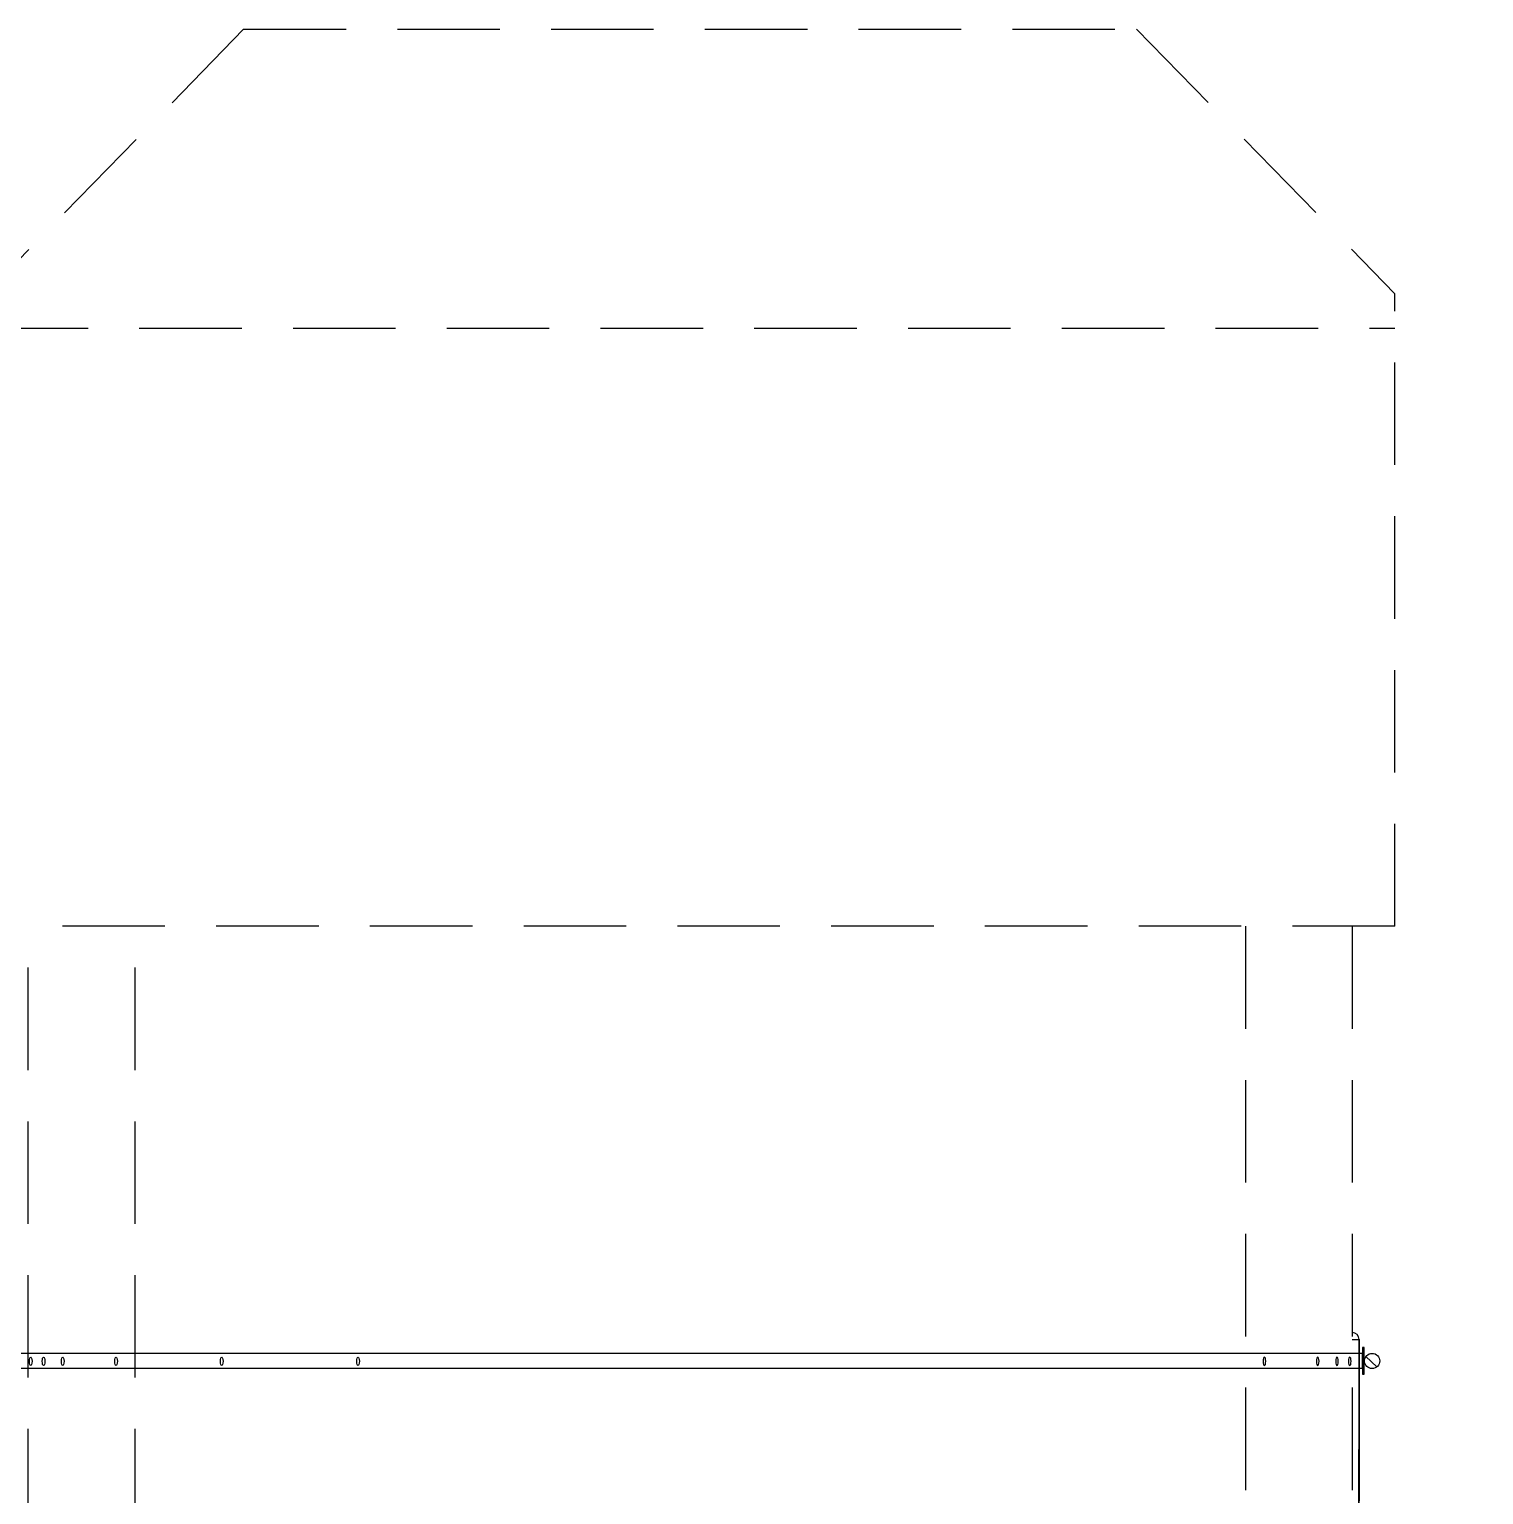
# Model space of a CAD drawing. Header units: millimetres. Extents: x -1320 to 172218, y -4077 to 50350.
# Drawn here: x 22051 to 23754, y 48365 to 50080 of the extents above; entities that cross this region are included whole.
import ezdxf

# ---------------------------------------------------------------- set-up
doc = ezdxf.new("R2010")
doc.units = ezdxf.units.MM
doc.header["$LTSCALE"] = 60
doc.linetypes.add('ghid', pattern=[3, 2, -1])
for name, color, linetype in [('1', 1, 'Continuous'), ('4', 4, 'Continuous'), ('A-연도', 5, 'ghid'), ('R-SMTL', 4, 'Continuous')]:
    doc.layers.add(name, color=color, linetype=linetype)

# ---------------------------------------------------------------- blocks, each defined once
blk = doc.blocks.new('A$Cc29243e6')
at = {"layer": 'A-연도'}
for p, q in [((9422.1, 880, 0), (9120, 570.4, 0)), ((9422.1, 880, 0), (10467.5, 880, 0)), ((10467.5, 880, 0), (10770, 570.4, 0)), ((10770, -170, 0), (10770, 570.4, 0)), ((9120, 530, 0), (10770, 530, 0)), ((10770, -170, 0), (9120, -170, 0))]:
    blk.add_line(p, q, dxfattribs=at)
for points in [[(10720, -170), (10720, -33638.3), (9170, -33638.3), (9170, -170)], [(9295, -33638.3), (9295, -170)]]:
    blk.add_lwpolyline(points, dxfattribs=at)
at = {"layer": 'A-연도', "elevation": 0}
blk.add_lwpolyline([(10595, -170), (10595, -33638.3)], dxfattribs=at)

msp = doc.modelspace()

# ---------------------------------------------------------------- linework, layer by layer
at = {"layer": '1', "color": 9}
msp.add_line((23600, 48546.4, 0), (23608, 48546.4, 0), dxfattribs=at)
msp.add_arc((23600, 48546.4, 0), 8, 0, 90, dxfattribs=at)
at = {"layer": '4', "color": 9, "elevation": 0}
msp.add_lwpolyline([(23752.8, 48298.3, 2, 2, 0), (23607.8, 48298.3, 2, 2, 0), (23608, 48546.4, 2, 0, 0)], format="xyseb", dxfattribs=at)
at = {"layer": 'R-SMTL', "color": 9}
msp.add_line((23628.9, 48514.4, 0), (23615.9, 48526.3, 0), dxfattribs=at)
at = {"layer": 'R-SMTL', "color": 9, "elevation": 0}
msp.add_lwpolyline([(22038, 48512.9), (23612, 48512.9), (23612, 48530), (22038, 48530)], dxfattribs=at)
msp.add_lwpolyline([(23612, 48537), (23612, 48505.9), (23613.9, 48505.9), (23613.9, 48537)], close=True, dxfattribs=at)
at = {"layer": 'R-SMTL', "color": 9}
msp.add_circle((23623.2, 48521.2, 0), 8.89, dxfattribs=at)
for centre in [(22052.9, 48520.8, 0), (22067.9, 48520.8, 0), (22090.4, 48520.8, 0), (22152.8, 48520.8, 0), (22276.5, 48520.8, 0), (22436.1, 48520.8, 0)]:
    msp.add_ellipse(centre, major_axis=(0, 5.05), ratio=0.29412, dxfattribs=at)
at = {"layer": 'R-SMTL', "color": 9, "extrusion": (0, 0, -1)}
for centre in [(23497.2, 48520.8, 0), (23559.6, 48520.8, 0), (23582.1, 48520.8, 0), (23597.1, 48520.8, 0)]:
    msp.add_ellipse(centre, major_axis=(0, 5.05), ratio=0.29412, dxfattribs=at)

# ---------------------------------------------------------------- block references
at = {"layer": 'A-연도'}
msp.add_blockref('A$Cc29243e6', (12880, 49200, 0), dxfattribs=at)

doc.saveas('drawing.dxf')
